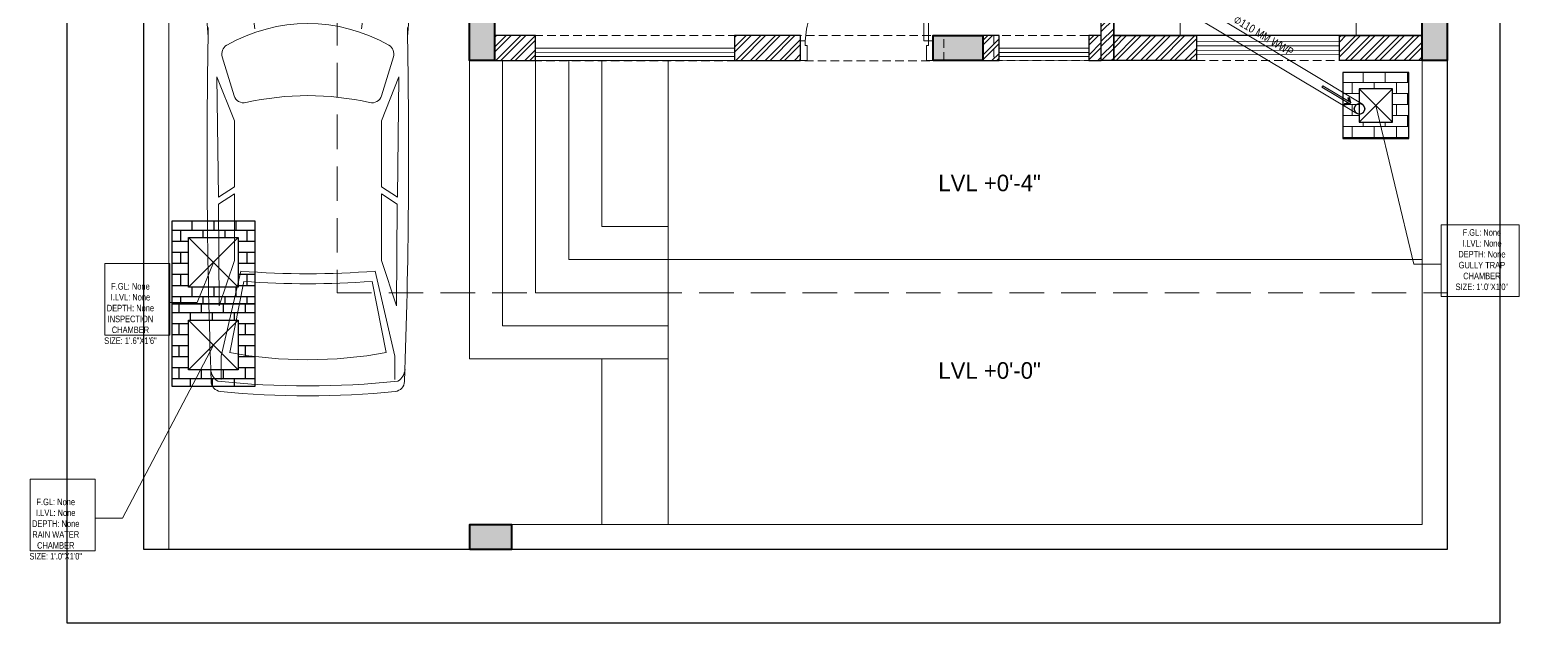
# Model space of a CAD drawing. Header units: inches. Extents: x 3133 to 3721, y -16790 to -15753.
# Drawn here: x 3133 to 3673, y -16790 to -16575 of the extents above; entities that cross this region are included whole.
import ezdxf

# ---------------------------------------------------------------- set-up
doc = ezdxf.new("R2010")
doc.units = ezdxf.units.IN
doc.header["$LTSCALE"] = 25
doc.header["$MEASUREMENT"] = 0
doc.linetypes.add('DASHED', pattern=[0.75, 0.5, -0.25])
doc.linetypes.add('HIDDEN', pattern=[0.375, 0.25, -0.125])
doc.layers.add('107 CAVERI MAIN XREF$0$FORMAT', color=7, linetype='Continuous')
for name, color, linetype, lineweight in [('ACCESORIES', 150, 'Continuous', 20), ('Door & Window', 32, 'Continuous', 20), ('PP-RWP', 6, 'Continuous', 9), ('PP-SWP', 1, 'Continuous', 9), ('PP-WWP', 3, 'Continuous', 9), ('RWP', 6, 'Continuous', 30), ('SDA - Brick Wall', 7, 'Continuous', 30), ('SDA - Brick Wall Light', 254, 'Continuous', 20), ('SDA - Column', 6, 'Continuous', 40), ('SDA - Furniture', 36, 'Continuous', 9), ('SDA - Hatch Dark', 250, 'Continuous', 5), ('SDA - Hatch Lite', 252, 'Continuous', 0), ('SDA - Kitchen Counter', 21, 'Continuous', 18), ('SDA - Overhead Lines', 252, 'DASHED', 9), ('SDA - Partition High', 215, 'Continuous', 20), ('SDA - Staircase', 1, 'Continuous', 13), ('SWP', 1, 'Continuous', 30), ('WWP', 94, 'Continuous', 30)]:
    doc.layers.add(name, color=color, linetype=linetype, lineweight=lineweight)
doc.layers.add('PP- KITCHEN 1', color=34, linetype='Continuous', true_color=0x994200)
doc.layers.add('PP-OUTER ', color=34, linetype='Continuous', true_color=0x994200)
doc.styles.add('arial', font='ARIALN.TTF')
doc.styles.add('JB', font='GOTHIC.TTF', dxfattribs={"height": 5})
pattern_1 = [(45, (3081.9256, -14691.0874), (-2.6516504, 2.6516504), []), (45, (3083.6934, -14691.0874), (-2.6516504, 2.6516504), [])]

# ---------------------------------------------------------------- blocks, each defined once
blk = doc.blocks.new('seqfwredq')
at = {"layer": 'SDA - Furniture'}
for p, q in [((5499.33, 34.04), (5505.45, -11.73)), ((5550.1, 34.04), (5544.11, -11.73)), ((5493.64, -21.81), (5497.91, -35.95)), ((5555.68, -21.81), (5551.41, -35.95)), ((5492.25, -72.72), (5491.71, -29.05)), ((5491.71, -29.05), (5498.05, -45.02)), ((5557.68, -29.05), (5551.35, -45.02)), ((5557.14, -72.72), (5557.68, -29.05)), ((5498.05, -45.02), (5498.05, -68.9)), ((5551.35, -45.02), (5551.35, -68.9)), ((5498.05, -68.9), (5492.25, -72.72)), ((5551.35, -68.9), (5557.14, -72.72)), ((5498.05, -71.47), (5492.29, -75.26)), ((5492.57, -112.12), (5492.29, -75.26)), ((5498.05, -71.47), (5498.05, -95.6)), ((5551.35, -71.47), (5557.1, -75.26)), ((5551.35, -71.47), (5551.35, -95.6)), ((5556.83, -112.12), (5557.1, -75.26)), ((5498.05, -95.6), (5492.57, -112.12)), ((5551.35, -95.6), (5556.83, -112.12)), ((5500.37, -99.52), (5493.27, -130.35)), ((5549.12, -99.5), (5556.22, -130.35)), ((5496.34, -129.04), (5501.46, -103.23)), ((5553.05, -129.04), (5547.93, -103.23)), ((5493.27, -130.35), (5493.27, -138.83)), ((5556.22, -130.35), (5556.22, -138.83))]:
    blk.add_line(p, q, dxfattribs=at)
for centre, radius, start, end in [((5494.88, 34.34), 3.79, 104.3452, 166.6607), ((5523.61, -74.26), 112.72, 73.0347, 105.8141), ((5523.61, -93.97), 135.28, 76.3976, 102.667), ((5646.59, 2.09), 158.89, 167.9662, 186.0427), ((5494.05, 30.58), 3.79, 107.8179, 168.3942), ((5554.41, 33.86), 3.79, 13.1156, 74.5941), ((5555.26, 29.97), 3.79, 11.3249, 70.8826), ((5402.3, 1.67), 159.28, 354.1224, 11.9744), ((5524.66, -68.77), 58.97, 60.0774, 119.9226), ((7842, -56.81), 2353.86, 178.89024, 182.01225), ((3207.32, -56.81), 2353.86, 357.98775, 1.10976), ((5497.12, -20.76), 3.63, 121.1455, 196.7984), ((5552.2, -20.76), 3.63, 343.2016, 58.8545), ((5501.39, -34.9), 3.63, 196.7984, 283.6631), ((5524.66, -136.05), 100.16, 77.0683, 102.9317), ((5547.93, -34.9), 3.63, 256.3369, 343.2016), ((5524.66, 215.49), 315.94, 265.5919, 274.4407), ((5524.66, 213.43), 317.52, 265.7971, 274.2029), ((5524.66, 27.04), 158.64, 259.6897, 280.3103), ((5494.99, -134.68), 5.57, 184.3987, 237.5288), ((5493.38, -139.32), 3.79, 182.1119, 263.4899), ((5524.66, 172.13), 313.22, 264.0142, 275.9858), ((5555.94, -139.32), 3.79, 276.5101, 357.8881), ((5554.33, -134.68), 5.57, 302.4712, 355.6013), ((5524.66, 170.91), 315.6, 264.2342, 275.7658)]:
    blk.add_arc(centre, radius, start, end, dxfattribs=at)
blk = doc.blocks.new('GT 1')
at = {"layer": 'WWP', "lineweight": 15}
h = blk.add_hatch(dxfattribs=at)
h.set_pattern_fill('AR-B816', color=9, scale=0.5, style=0)
h.paths.add_polyline_path([(376155.11, 227649.48), (376131.1, 227649.48), (376131.1, 227673.48), (376155.11, 227673.48)])
h.paths.add_polyline_path([(376149.11, 227667.48), (376137.1, 227667.48), (376137.1, 227655.48), (376149.11, 227655.48)], flags=16)
at = {"layer": 'PP-WWP', "lineweight": 30}
for p, q in [((376149.11, 227655.48), (376137.1, 227667.48)), ((376137.1, 227655.48), (376149.11, 227667.48))]:
    blk.add_line(p, q, dxfattribs=at)
for points in [[(376155.11, 227649.48), (376155.11, 227673.48), (376131.1, 227673.48), (376131.1, 227649.48)], [(376149.11, 227655.48), (376149.11, 227667.48), (376137.1, 227667.48), (376137.1, 227655.48)]]:
    blk.add_lwpolyline(points, close=True, dxfattribs=at)
blk = doc.blocks.new('c')
at = {"layer": 'SDA - Hatch Dark'}
h = blk.add_hatch(color=256, dxfattribs=at)
h.dxf.hatch_style = 1
h.paths.add_polyline_path([(404.31, 589), (404.31, 598.06), (422.4, 598.06), (422.4, 589)])
at = {"layer": 'SDA - Column'}
blk.add_lwpolyline([(404.31, 589), (404.31, 598.06), (422.4, 598.06), (422.4, 589)], close=True, dxfattribs=at)
blk = doc.blocks.new('DGG')
at = {"layer": 'SDA - Hatch Dark'}
h = blk.add_hatch(color=256, dxfattribs=at)
h.dxf.hatch_style = 1
h.paths.add_polyline_path([(210.28, 171.13), (210.28, 180.18), (225.37, 180.18), (225.37, 171.13)])
at = {"layer": 'SDA - Column'}
blk.add_lwpolyline([(210.28, 171.13), (210.28, 180.18), (225.37, 180.18), (225.37, 171.13)], close=True, dxfattribs=at)
blk = doc.blocks.new('*U10')
at = {"color": 0, "linetype": 'ByBlock'}
blk.add_lwpolyline([(-35, 940), (-35, 0), (-70, 0), (-70, 940)], close=True, dxfattribs=at)
for points in [[(-960, -150), (-1010, -150), (-1010, -138), (-1010, -138), (-1010, 0), (-975, 0), (-975, -35), (-960, -35), (-960, -150)], [(0, -150), (0, -138), (0, -138), (0, 0), (-35, 0), (-35, -35), (-50, -35), (-50, -150), (0, -150)]]:
    blk.add_lwpolyline(points, dxfattribs=at)
at = {"color": 250, "linetype": 'DASHED', "ltscale": 250}
blk.add_arc((47, -79), 1025, 96.5703, 175.6032, dxfattribs=at)
blk = doc.blocks.new('A$C128E3675')
at = {"layer": 'SWP', "lineweight": -3, "ltscale": 30}
h = blk.add_hatch(dxfattribs=at)
h.set_pattern_fill('AR-B816', color=9, scale=0.5, style=0)
h.paths.add_polyline_path([(-15, 15), (-15, -15), (15, -15), (15, 15)])
h.paths.add_polyline_path([(9, 9), (9, -9), (-9, -9), (-9, 9)], flags=16)
at = {"layer": 'SWP', "lineweight": 30, "ltscale": 30}
for p, q in [((-9, 9), (9, -9)), ((-9, -9), (9, 9))]:
    blk.add_line(p, q, dxfattribs=at)
for points in [[(-15, 15), (15, 15), (15, -15), (-15, -15)], [(-9, 9), (9, 9), (9, -9), (-9, -9)]]:
    blk.add_lwpolyline(points, close=True, dxfattribs=at)
blk = doc.blocks.new('e54tr')
at = {"layer": 'SWP', "lineweight": -3, "ltscale": 30}
h = blk.add_hatch(dxfattribs=at)
h.set_pattern_fill('AR-B816', color=9, scale=0.3, style=0)
h.set_pattern_definition([(0, (20454.8376, -45152.2736), (0, 2.4), []), (90, (20454.8376, -45152.2736), (-2.4, 2.4), [2.4, -2.4])])
h.paths.add_polyline_path([(20445.84, -45143.27), (20445.84, -45161.27), (20463.84, -45161.27), (20463.84, -45143.27)])
h.paths.add_polyline_path([(20460.24, -45146.87), (20460.24, -45157.67), (20449.44, -45157.67), (20449.44, -45146.87)], flags=16)
at = {"layer": 'RWP', "ltscale": 15}
for p, q in [((20449.44, -45157.67), (20460.24, -45146.87)), ((20449.44, -45146.87), (20460.24, -45157.67))]:
    blk.add_line(p, q, dxfattribs=at)
for points in [[(20445.84, -45143.27), (20463.84, -45143.27), (20463.84, -45161.27), (20445.84, -45161.27)], [(20449.44, -45146.87), (20460.24, -45146.87), (20460.24, -45157.67), (20449.44, -45157.67)]]:
    blk.add_lwpolyline(points, close=True, dxfattribs=at)
blk = doc.blocks.new('window')
at = {"layer": 'ACCESORIES', "color": 4}
for p, q in [((3446.99, -16014.84), (3446.99, -16017.09)), ((3446.99, -16014.84), (3494.98, -16014.9)), ((3494.98, -16014.9), (3494.98, -16017.15)), ((3446.98, -16019.34), (3446.99, -16017.09)), ((3446.98, -16019.34), (3494.98, -16019.4)), ((3494.98, -16019.4), (3494.98, -16017.15))]:
    blk.add_line(p, q, dxfattribs=at)
at = {"layer": 'ACCESORIES'}
for p, q in [((3446.99, -16016.34), (3494.98, -16016.4)), ((3446.98, -16017.84), (3494.98, -16017.9))]:
    blk.add_line(p, q, dxfattribs=at)
blk = doc.blocks.new('PP-ARROW')
h = blk.add_hatch(color=256)
h.dxf.hatch_style = 1
h.paths.add_polyline_path([(-150, 0), (-150, 15), (150, 15), (150, 0)])
edge = h.paths.add_edge_path()
edge.add_line((150, 15), (116, 50))
edge.add_line((116, 50), (105, 39))
edge.add_line((105, 39), (128, 15))
edge.add_line((150, 0), (116, -34))
edge.add_line((116, -34), (105, -23))
edge.add_line((105, -23), (128, 0))
h = blk.add_hatch(color=256)
h.dxf.hatch_style = 1
h.paths.add_polyline_path([(105, 39), (116, 50), (150, 15), (128, 15)])
h.paths.add_polyline_path([(105, -23), (128, 0), (150, 0), (116, -34)])
at = {"lineweight": 0}
for p, q in [((150, 15), (-150, 15)), ((-150, 15), (-150, 0)), ((-150, 0), (150, 0)), ((116, 50), (105, 39)), ((105, 39), (128, 15)), ((150, 15), (116, 50)), ((150, 0), (150, 15)), ((105, -23), (128, 0)), ((116, -34), (105, -23)), ((150, 0), (116, -34))]:
    blk.add_line(p, q, dxfattribs=at)
blk = doc.blocks.new('PP-GTBACK')
for radius in [37.5, 33.8]:
    blk.add_circle((-578, 2724), radius)

msp = doc.modelspace()

# ---------------------------------------------------------------- hatches: boundary and pattern name
at = {"layer": 'SDA - Hatch Lite'}
h = msp.add_hatch(dxfattribs=at)
h.set_pattern_fill('ANSI32', color=256, scale=10)
h.set_pattern_definition(pattern_1)
h.paths.add_polyline_path([(3521.6, -16356.85), (3521.6, -16586.58), (3526.1, -16586.58), (3526.1, -16356.85)])
h = msp.add_hatch(dxfattribs=at)
h.set_pattern_fill('ANSI32', color=256, scale=10)
h.set_pattern_definition([(45, (3057.8018, -17408.9097), (-2.65165, 2.65165), []), (45, (3059.5696, -17408.9097), (-2.65165, 2.65165), [])])
h.paths.add_polyline_path([(3316.55, -16586.59), (3316.55, -16577.57), (3301.6, -16577.49), (3301.6, -16586.52)])
h = msp.add_hatch(dxfattribs=at)
h.set_pattern_fill('ANSI32', color=256, scale=10)
h.set_pattern_definition([(45, (3144.8018, -17408.9097), (-2.65165, 2.65165), []), (45, (3146.5696, -17408.9097), (-2.65165, 2.65165), [])])
h.paths.add_polyline_path([(3412.6, -16586.52), (3412.6, -16577.49), (3388.6, -16577.49), (3388.6, -16586.52)])
h = msp.add_hatch(dxfattribs=at)
h.set_pattern_fill('ANSI32', color=256, scale=10)
h.set_pattern_definition([(45, (1477.2788, -7390.683), (-2.6516504, 2.6516504), []), (45, (1479.0465, -7390.683), (-2.6516504, 2.6516504), [])])
h.paths.add_polyline_path([(3478.69, -16577.49), (3478.69, -16586.58), (3484.6, -16586.58), (3484.6, -16577.49)])
h = msp.add_hatch(dxfattribs=at)
h.set_pattern_fill('ANSI32', color=256, scale=10)
h.set_pattern_definition([(45, (1515.688, -7390.683), (-2.6516504, 2.6516504), []), (45, (1517.4558, -7390.683), (-2.6516504, 2.6516504), [])])
h.paths.add_polyline_path([(3517.1, -16577.49), (3517.1, -16586.58), (3521.6, -16586.58), (3521.6, -16577.49)])
h = msp.add_hatch(dxfattribs=at)
h.set_pattern_fill('ANSI32', color=256, scale=10)
h.set_pattern_definition(pattern_1)
h.paths.add_polyline_path([(3526.1, -16577.52), (3526.1, -16586.58), (3556.1, -16586.58), (3556.1, -16577.52)])
h.paths.add_polyline_path([(3607.95, -16577.52), (3607.95, -16586.58), (3637.95, -16586.58), (3637.95, -16577.52)])

# ---------------------------------------------------------------- linework, layer by layer
at = {"layer": 'ACCESORIES', "color": 4}
for p, q in [((3316.54, -16582.08), (3388.6, -16582.02)), ((3316.54, -16582.08), (3316.55, -16584.33)), ((3316.55, -16586.58), (3316.55, -16584.33)), ((3388.6, -16582.02), (3388.6, -16584.27)), ((3388.6, -16586.52), (3388.6, -16584.27)), ((3484.61, -16582.08), (3484.6, -16584.33)), ((3484.6, -16586.58), (3484.6, -16584.33)), ((3517.1, -16582.11), (3484.61, -16582.08)), ((3517.09, -16586.61), (3517.1, -16584.36)), ((3517.1, -16582.11), (3517.1, -16584.36)), ((3316.55, -16586.58), (3388.6, -16586.52)), ((3517.09, -16586.61), (3484.6, -16586.58))]:
    msp.add_line(p, q, dxfattribs=at)
at = {"layer": 'ACCESORIES'}
for p, q in [((3316.54, -16583.58), (3388.6, -16583.52)), ((3517.1, -16583.61), (3484.61, -16583.58)), ((3316.55, -16585.08), (3388.6, -16585.02)), ((3517.1, -16585.11), (3484.6, -16585.08))]:
    msp.add_line(p, q, dxfattribs=at)
at = {"layer": 'PP- KITCHEN 1'}
msp.add_lwpolyline([(3526.1, -16356.75), (3637.95, -16356.75), (3637.95, -16577.52), (3526.1, -16577.52)], close=True, dxfattribs=at)
at = {"layer": 'PP-OUTER '}
msp.add_lwpolyline([(3146.73, -15753.04), (3666.1, -15753.04), (3666.1, -16790.44), (3146.73, -16790.44)], close=True, dxfattribs=at)
at = {"layer": 'PP-RWP'}
for p, q in [((3199.77, -16689.67), (3166.76, -16752.38)), ((3166.76, -16752.38), (3156.92, -16752.38))]:
    msp.add_line(p, q, dxfattribs=at)
msp.add_lwpolyline([(3156.92, -16764.19), (3133.3, -16764.19), (3133.3, -16738.21), (3156.92, -16738.21), (3156.92, -16764.19)], dxfattribs=at)
at = {"layer": 'PP-SWP'}
for p, q in [((3199.77, -16659.67), (3193.85, -16674.26)), ((3193.85, -16674.26), (3184.01, -16674.26))]:
    msp.add_line(p, q, dxfattribs=at)
msp.add_lwpolyline([(3184.01, -16686.08), (3160.38, -16686.08), (3160.38, -16660.09), (3184.01, -16660.09), (3184.01, -16686.08)], dxfattribs=at)
at = {"layer": 'PP-WWP'}
for p, q in [((3541.75, -16557.53), (3616.23, -16602.31)), ((3539.68, -16560.96), (3614.17, -16605.73)), ((3621.11, -16602.84), (3634.88, -16660.27)), ((3634.88, -16660.27), (3644.72, -16660.27))]:
    msp.add_line(p, q, dxfattribs=at)
msp.add_lwpolyline([(3644.72, -16672.08), (3673.07, -16672.08), (3673.07, -16646.09), (3644.72, -16646.09), (3644.72, -16672.08)], dxfattribs=at)
at = {"layer": 'SDA - Brick Wall'}
for points in [[(3174.56, -15779.49), (3647, -15779.49), (3647, -16763.78), (3174.56, -16763.78)], [(3484.6, -16577.49), (3478.69, -16577.49), (3478.69, -16586.58), (3484.6, -16586.58)], [(3521.6, -16577.49), (3517.1, -16577.49), (3517.1, -16586.58), (3521.6, -16586.58)], [(3526.1, -16577.52), (3556.1, -16577.52), (3556.1, -16586.58), (3526.1, -16586.58)], [(3607.95, -16577.52), (3637.95, -16577.52), (3637.95, -16586.58), (3607.95, -16586.58)]]:
    msp.add_lwpolyline(points, close=True, dxfattribs=at)
for points in [[(3521.6, -16356.85), (3526.1, -16356.85), (3526.1, -16586.58), (3521.6, -16586.58), (3521.6, -16356.85)], [(3301.6, -16577.49), (3301.6, -16586.52), (3316.55, -16586.52), (3316.55, -16577.49), (3301.6, -16577.49)], [(3388.6, -16577.49), (3388.6, -16586.52), (3412.6, -16586.52), (3412.6, -16577.49), (3388.6, -16577.49)]]:
    msp.add_lwpolyline(points, dxfattribs=at)
at = {"layer": 'SDA - Brick Wall Light'}
for p, q in [((3174.56, -16763.74), (3174.56, -16015.83)), ((3183.62, -16763.74), (3183.62, -16015.83)), ((3637.95, -16586.58), (3637.95, -16754.69)), ((3647, -16586.58), (3647, -16763.74)), ((3292.67, -16754.69), (3637.95, -16754.69)), ((3174.56, -16763.74), (3183.62, -16763.74)), ((3292.67, -16763.74), (3647, -16763.74))]:
    msp.add_line(p, q, dxfattribs=at)
at = {"layer": 'SDA - Hatch Lite', "linetype": 'HIDDEN', "ltscale": 2}
msp.add_lwpolyline([(3292.67, -16493.64), (3244.59, -16493.64), (3244.59, -16670.7), (3647, -16670.7), (3647, -16586.58)], dxfattribs=at)
at = {"layer": 'SDA - Kitchen Counter'}
for points in [[(3550.15, -16404.81), (3526.15, -16404.81), (3526.15, -16577.54), (3550.15, -16577.54)], [(3637.95, -16404.81), (3613.95, -16404.81), (3613.95, -16577.54), (3637.95, -16577.54)]]:
    msp.add_lwpolyline(points, close=True, dxfattribs=at)
at = {"layer": 'SDA - Overhead Lines', "ltscale": 0.25}
for points in [[(3301.6, -16577.49), (3301.6, -16586.58), (3464.52, -16586.59), (3464.52, -16577.51)], [(3482.61, -16577.49), (3482.61, -16586.58), (3521.6, -16586.55), (3521.6, -16577.47)], [(3556.1, -16577.49), (3556.1, -16586.58), (3607.95, -16586.58), (3607.95, -16577.49)]]:
    msp.add_lwpolyline(points, close=True, dxfattribs=at)
at = {"layer": 'SDA - Staircase'}
for p, q in [((3364.55, -16646.69), (3364.55, -16694.69)), ((3364.55, -16658.69), (3637.95, -16658.58)), ((3292.67, -16763.74), (3183.62, -16763.74))]:
    msp.add_line(p, q, dxfattribs=at)
for points in [[(3292.55, -16586.58), (3292.55, -16694.69), (3364.55, -16694.69)], [(3304.55, -16586.58), (3304.55, -16682.69), (3364.55, -16682.69)], [(3316.55, -16586.58), (3316.55, -16670.69), (3364.55, -16670.69)], [(3328.55, -16586.58), (3328.55, -16658.69), (3364.55, -16658.69)], [(3340.55, -16586.58), (3340.55, -16646.69), (3364.55, -16646.69)]]:
    msp.add_lwpolyline(points, dxfattribs=at)
for points in [[(3364.55, -16646.69), (3340.55, -16646.69), (3340.55, -16586.58), (3364.55, -16586.58)], [(3340.55, -16694.69), (3364.55, -16694.69), (3364.55, -16754.69), (3340.55, -16754.69)]]:
    msp.add_lwpolyline(points, close=True, dxfattribs=at)

# ---------------------------------------------------------------- block references
at = {"layer": 'Door & Window', "xscale": 0.0475247525385094, "yscale": 0.0475247525385094, "zscale": 0.0475247525385094, "rotation": 5.8482021255e-06}
msp.add_blockref('*U10', (3460.6, -16579.45), dxfattribs=at)
at = {"layer": 'PP- KITCHEN 1', "xscale": 1.080299361354344, "yscale": 1.080299361354344, "zscale": 1.080299361354344}
msp.add_blockref('window', (-167.68, 721.28), dxfattribs=at)
at = {"layer": 'PP-RWP', "xscale": 1.000147330917084, "yscale": 1.000147330917084, "zscale": 1.000147330917084}
msp.add_blockref('GT 1', (-372577.42, -244297.86), dxfattribs=at)
at = {"layer": 'PP-RWP', "ltscale": 15, "xscale": 1.666666666666215, "yscale": 1.666666666666215, "zscale": 1.666666666666215}
msp.add_blockref('e54tr', (-30891.63, 58564.12), dxfattribs=at)
at = {"layer": 'PP-SWP', "ltscale": 30}
msp.add_blockref('A$C128E3675', (3199.77, -16659.67), dxfattribs=at)
at = {"layer": 'PP-WWP'}
for name, p, xscale, yscale, rotation in [('PP-ARROW', (3606.61, -16599.21), 0.0393701, 0.0393701, -31.01289599987861), ('PP-GTBACK', (3566.75, -16744.43), 0.05333333333333334, 0.05333333333333334, -31.012895999879)]:
    msp.add_blockref(name, p, dxfattribs=dict(at, xscale=xscale, yscale=yscale, rotation=rotation))
at = {"layer": 'SDA - Column', "rotation": 270}
for p in [(2703.55, -16164.18), (3048.95, -16164.18)]:
    msp.add_blockref('c', p, dxfattribs=at)
at = {"layer": 'SDA - Column'}
msp.add_blockref('c', (3056.29, -17175.58), dxfattribs=at)
at = {"layer": 'SDA - Partition High'}
msp.add_blockref('seqfwredq', (-2290.68, -16563.35), dxfattribs=at)
at = {"layer": 'SDA - Staircase'}
msp.add_blockref('DGG', (3082.39, -16934.87), dxfattribs=at)

# ---------------------------------------------------------------- texts
at = {"layer": '107 CAVERI MAIN XREF$0$FORMAT', "char_height": 6, "width": 172.5924, "attachment_point": 8, "style": 'JB'}
for s, insert in [('\\A1;LVL +0\'-4"', (3481.1, -16633.98)), ('\\A1;LVL +0\'-0"', (3481.1, -16701.94))]:
    msp.add_mtext(s, dxfattribs=dict(at, insert=insert))
at = {"layer": 'PP-RWP', "insert": (3139.6, -16741.36), "char_height": 2.3622, "attachment_point": 2, "style": 'arial'}
msp.add_mtext('\\P        F.GL: None\\P        I.LVL: None\\P        DEPTH: None\\P        RAIN WATER\\P        CHAMBER\\P        SIZE: 1\'.0"X1\'0"\\P        ', dxfattribs=at)
at = {"layer": 'PP-SWP', "insert": (3166.68, -16663.24), "char_height": 2.3622, "attachment_point": 2, "style": 'arial'}
msp.add_mtext('\\P        F.GL: None\\P        I.LVL: None\\P        DEPTH: None\\P        INSPECTION\\P        CHAMBER\\P        SIZE: 1\'.6"X1\'6"\\P        ', dxfattribs=at)
at = {"layer": 'PP-WWP', "insert": (3579.6, -16578.9), "char_height": 2.9528, "attachment_point": 8, "rotation": 328.9871, "style": 'arial'}
msp.add_mtext('⌀110 MM WWP\\P', dxfattribs=at)
at = {"layer": 'PP-WWP', "insert": (3656.53, -16643.73), "char_height": 2.3622, "attachment_point": 2, "style": 'arial'}
msp.add_mtext('\\P        F.GL: None\\P        I.LVL: None\\P        DEPTH: None\\P        GULLY TRAP\\P        CHAMBER\\P        SIZE: 1\'.0"X1\'0"\\P        ', dxfattribs=at)

doc.saveas('drawing.dxf')
